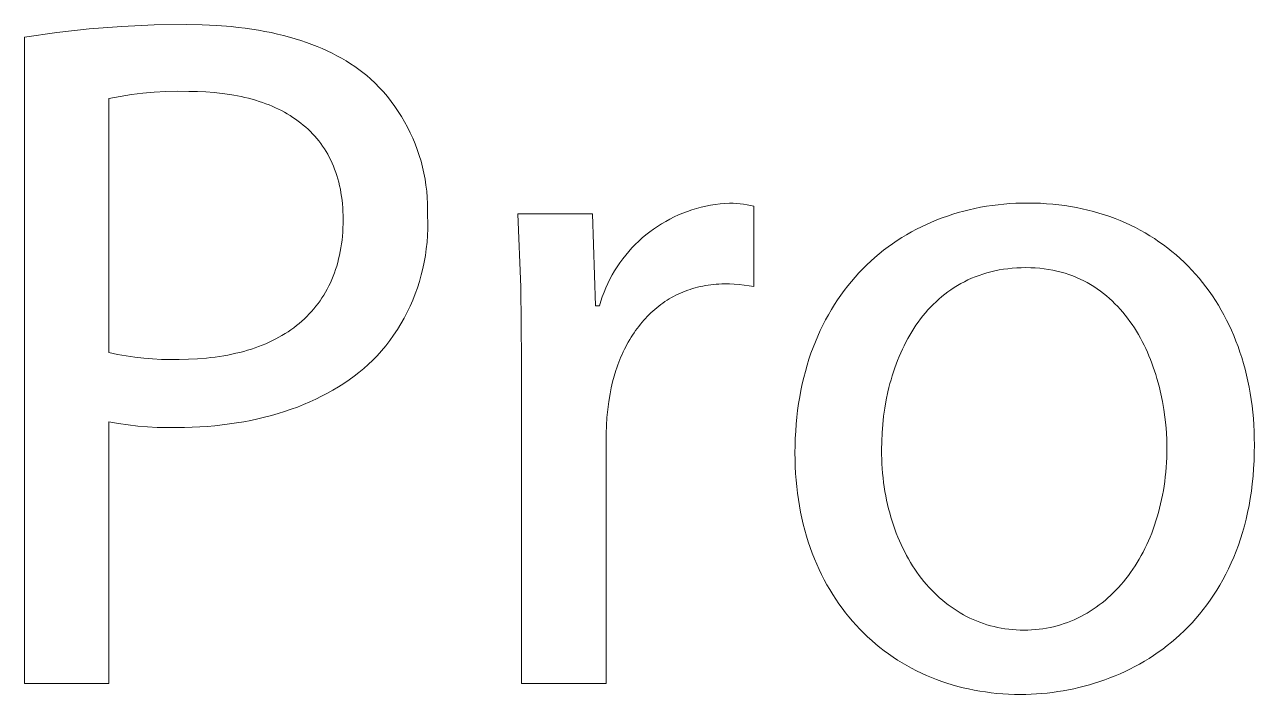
# Model space of a CAD drawing. Header units: millimetres. Extents: x -1421 to 3505, y -683 to 2759.
# Drawn here: x 1937.7 to 2000.1, y -600.8 to -566.8 of the extents above; entities that cross this region are included whole.
import ezdxf

# ---------------------------------------------------------------- set-up
doc = ezdxf.new("R2010")
doc.units = ezdxf.units.MM
doc.header["$MEASUREMENT"] = 0
doc.layers.add('Domyślny', color=7, linetype='Continuous', true_color=0x000000)

msp = doc.modelspace()

# ---------------------------------------------------------------- linework, layer by layer
at = {"layer": 'Domyślny', "color": 18, "lineweight": 15, "true_color": 0x000000}
for p, q in [((1940.983, -566.976), (1942.632, -566.848)), ((1942.632, -566.848), (1944.284, -566.775)), ((1944.284, -566.775), (1945.938, -566.757)), ((1945.938, -566.757), (1946.718, -566.769)), ((1946.718, -566.769), (1947.472, -566.804)), ((1947.472, -566.804), (1948.199, -566.861)), ((1948.199, -566.861), (1948.553, -566.898)), ((1948.553, -566.898), (1948.9, -566.941)), ((1948.9, -566.941), (1949.241, -566.989)), ((1937.703, -567.397), (1939.34, -567.159)), ((1937.703, -600.236), (1937.703, -567.397)), ((1939.34, -567.159), (1940.983, -566.976)), ((1949.241, -566.989), (1949.575, -567.043)), ((1949.575, -567.043), (1949.902, -567.102)), ((1949.902, -567.102), (1950.223, -567.166)), ((1950.223, -567.166), (1950.537, -567.236)), ((1950.537, -567.236), (1950.845, -567.311)), ((1950.845, -567.311), (1951.146, -567.391)), ((1951.146, -567.391), (1951.441, -567.477)), ((1951.441, -567.477), (1951.729, -567.568)), ((1951.729, -567.568), (1952.011, -567.663)), ((1952.011, -567.663), (1952.286, -567.764)), ((1952.286, -567.764), (1952.554, -567.87)), ((1952.554, -567.87), (1952.816, -567.98)), ((1952.816, -567.98), (1953.072, -568.096)), ((1953.072, -568.096), (1953.321, -568.217)), ((1953.321, -568.217), (1953.564, -568.342)), ((1953.564, -568.342), (1953.8, -568.472)), ((1953.8, -568.472), (1954.029, -568.607)), ((1954.029, -568.607), (1954.252, -568.746)), ((1954.252, -568.746), (1954.469, -568.891)), ((1954.469, -568.891), (1954.679, -569.039)), ((1954.679, -569.039), (1954.883, -569.193)), ((1954.883, -569.193), (1955.08, -569.351)), ((1955.08, -569.351), (1955.271, -569.513)), ((1955.271, -569.513), (1955.495, -569.728)), ((1955.495, -569.728), (1955.712, -569.95)), ((1955.712, -569.95), (1955.921, -570.18)), ((1942.557, -570.406), (1941.985, -570.514)), ((1941.985, -570.514), (1941.985, -583.423)), ((1943.132, -570.316), (1942.557, -570.406)), ((1943.71, -570.246), (1943.132, -570.316)), ((1944.29, -570.194), (1943.71, -570.246)), ((1944.872, -570.161), (1944.29, -570.194)), ((1945.454, -570.147), (1944.872, -570.161)), ((1946.036, -570.153), (1945.454, -570.147)), ((1946.474, -570.159), (1946.036, -570.153)), ((1946.903, -570.177), (1946.474, -570.159)), ((1947.321, -570.209), (1946.903, -570.177)), ((1947.729, -570.252), (1947.321, -570.209)), ((1948.127, -570.308), (1947.729, -570.252)), ((1948.322, -570.341), (1948.127, -570.308)), ((1948.514, -570.377), (1948.322, -570.341)), ((1948.703, -570.416), (1948.514, -570.377)), ((1948.89, -570.458), (1948.703, -570.416)), ((1949.073, -570.503), (1948.89, -570.458)), ((1949.254, -570.552), (1949.073, -570.503)), ((1949.432, -570.604), (1949.254, -570.552)), ((1949.607, -570.658), (1949.432, -570.604)), ((1949.779, -570.716), (1949.607, -570.658)), ((1955.921, -570.18), (1956.122, -570.417)), ((1956.122, -570.417), (1956.315, -570.661)), ((1956.315, -570.661), (1956.499, -570.911)), ((1949.948, -570.778), (1949.779, -570.716)), ((1950.114, -570.842), (1949.948, -570.778)), ((1950.277, -570.909), (1950.114, -570.842)), ((1950.436, -570.98), (1950.277, -570.909)), ((1950.593, -571.054), (1950.436, -570.98)), ((1950.746, -571.131), (1950.593, -571.054)), ((1950.896, -571.211), (1950.746, -571.131)), ((1951.043, -571.295), (1950.896, -571.211)), ((1951.187, -571.381), (1951.043, -571.295)), ((1956.499, -570.911), (1956.674, -571.168)), ((1956.674, -571.168), (1956.841, -571.43)), ((1951.327, -571.471), (1951.187, -571.381)), ((1951.464, -571.564), (1951.327, -571.471)), ((1951.598, -571.661), (1951.464, -571.564)), ((1951.728, -571.76), (1951.598, -571.661)), ((1951.855, -571.863), (1951.728, -571.76)), ((1951.978, -571.969), (1951.855, -571.863)), ((1956.841, -571.43), (1956.998, -571.698)), ((1956.998, -571.698), (1957.146, -571.971)), ((1952.097, -572.078), (1951.978, -571.969)), ((1952.213, -572.19), (1952.097, -572.078)), ((1952.326, -572.306), (1952.213, -572.19)), ((1952.435, -572.425), (1952.326, -572.306)), ((1952.54, -572.547), (1952.435, -572.425)), ((1952.641, -572.672), (1952.54, -572.547)), ((1957.146, -571.971), (1957.285, -572.249)), ((1957.285, -572.249), (1957.414, -572.532)), ((1957.414, -572.532), (1957.533, -572.819)), ((1952.739, -572.801), (1952.641, -572.672)), ((1952.833, -572.933), (1952.739, -572.801)), ((1952.923, -573.068), (1952.833, -572.933)), ((1953.01, -573.206), (1952.923, -573.068)), ((1957.533, -572.819), (1957.642, -573.11)), ((1957.642, -573.11), (1957.741, -573.404)), ((1953.092, -573.348), (1953.01, -573.206)), ((1953.171, -573.493), (1953.092, -573.348)), ((1953.245, -573.641), (1953.171, -573.493)), ((1953.316, -573.793), (1953.245, -573.641)), ((1953.383, -573.947), (1953.316, -573.793)), ((1957.741, -573.404), (1957.83, -573.702)), ((1957.83, -573.702), (1957.909, -574.002)), ((1953.445, -574.105), (1953.383, -573.947)), ((1953.504, -574.267), (1953.445, -574.105)), ((1953.558, -574.431), (1953.504, -574.267)), ((1953.608, -574.599), (1953.558, -574.431)), ((1957.909, -574.002), (1957.977, -574.306)), ((1957.977, -574.306), (1958.035, -574.611)), ((1953.654, -574.77), (1953.608, -574.599)), ((1953.696, -574.945), (1953.654, -574.77)), ((1953.734, -575.123), (1953.696, -574.945)), ((1958.035, -574.611), (1958.082, -574.918)), ((1958.082, -574.918), (1958.118, -575.227)), ((1953.767, -575.304), (1953.734, -575.123)), ((1953.796, -575.488), (1953.767, -575.304)), ((1953.82, -575.676), (1953.796, -575.488)), ((1953.841, -575.867), (1953.82, -575.676)), ((1958.118, -575.227), (1958.144, -575.536)), ((1958.144, -575.536), (1958.159, -575.846)), ((1953.856, -576.061), (1953.841, -575.867)), ((1953.868, -576.259), (1953.856, -576.061)), ((1953.874, -576.46), (1953.868, -576.259)), ((1958.164, -576.157), (1958.158, -576.468)), ((1958.159, -575.846), (1958.164, -576.157)), ((1971.13, -576.336), (1971.358, -576.25)), ((1971.358, -576.25), (1971.588, -576.172)), ((1971.588, -576.172), (1971.821, -576.101)), ((1971.821, -576.101), (1972.056, -576.039)), ((1972.056, -576.039), (1972.293, -575.984)), ((1972.293, -575.984), (1972.532, -575.938)), ((1972.532, -575.938), (1972.773, -575.9)), ((1972.773, -575.9), (1973.014, -575.87)), ((1973.014, -575.87), (1973.257, -575.848)), ((1973.257, -575.848), (1973.5, -575.835)), ((1973.5, -575.835), (1973.677, -575.839)), ((1973.677, -575.839), (1973.854, -575.85)), ((1973.854, -575.85), (1974.031, -575.865)), ((1974.031, -575.865), (1974.207, -575.886)), ((1974.207, -575.886), (1974.382, -575.913)), ((1974.382, -575.913), (1974.556, -575.945)), ((1974.556, -575.945), (1974.73, -575.982)), ((1974.73, -575.982), (1974.73, -580.067)), ((1984.827, -576.394), (1985.104, -576.31)), ((1985.104, -576.31), (1985.385, -576.234)), ((1985.385, -576.234), (1985.668, -576.163)), ((1985.668, -576.163), (1985.954, -576.099)), ((1985.954, -576.099), (1986.243, -576.042)), ((1986.243, -576.042), (1986.535, -575.991)), ((1986.535, -575.991), (1986.829, -575.947)), ((1986.829, -575.947), (1987.126, -575.91)), ((1987.126, -575.91), (1987.425, -575.879)), ((1987.425, -575.879), (1987.726, -575.856)), ((1987.726, -575.856), (1988.03, -575.838)), ((1988.03, -575.838), (1988.336, -575.828)), ((1988.336, -575.828), (1988.644, -575.825)), ((1988.644, -575.825), (1988.964, -575.828)), ((1988.964, -575.828), (1989.281, -575.839)), ((1989.281, -575.839), (1989.594, -575.857)), ((1989.594, -575.857), (1989.903, -575.883)), ((1989.903, -575.883), (1990.21, -575.915)), ((1990.21, -575.915), (1990.512, -575.954)), ((1990.512, -575.954), (1990.811, -576)), ((1990.811, -576), (1991.107, -576.053)), ((1991.107, -576.053), (1991.399, -576.113)), ((1991.399, -576.113), (1991.687, -576.18)), ((1991.687, -576.18), (1991.971, -576.253)), ((1991.971, -576.253), (1992.252, -576.333)), ((1953.867, -577.089), (1953.874, -576.878)), ((1953.877, -576.665), (1953.874, -576.46)), ((1953.874, -576.878), (1953.877, -576.665)), ((1958.158, -576.468), (1958.17, -576.805)), ((1958.17, -576.805), (1958.17, -577.143)), ((1962.899, -580.098), (1962.739, -576.376)), ((1962.739, -576.376), (1966.545, -576.376)), ((1966.545, -576.376), (1966.692, -581.051)), ((1969.838, -577.01), (1970.043, -576.88)), ((1970.043, -576.88), (1970.253, -576.756)), ((1970.253, -576.756), (1970.467, -576.64)), ((1970.467, -576.64), (1970.684, -576.531)), ((1970.684, -576.531), (1970.906, -576.43)), ((1970.906, -576.43), (1971.13, -576.336)), ((1983.233, -577.029), (1983.49, -576.907)), ((1983.49, -576.907), (1983.75, -576.792)), ((1983.75, -576.792), (1984.015, -576.683)), ((1984.015, -576.683), (1984.282, -576.58)), ((1984.282, -576.58), (1984.553, -576.484)), ((1984.553, -576.484), (1984.827, -576.394)), ((1992.252, -576.333), (1992.528, -576.42)), ((1992.528, -576.42), (1992.801, -576.513)), ((1992.801, -576.513), (1993.069, -576.612)), ((1993.069, -576.612), (1993.334, -576.718)), ((1993.334, -576.718), (1993.594, -576.83)), ((1993.594, -576.83), (1993.85, -576.949)), ((1953.819, -577.703), (1953.84, -577.501)), ((1953.84, -577.501), (1953.856, -577.297)), ((1953.856, -577.297), (1953.867, -577.089)), ((1958.158, -577.48), (1958.135, -577.817)), ((1958.17, -577.143), (1958.158, -577.48)), ((1969.064, -577.6), (1969.25, -577.442)), ((1969.25, -577.442), (1969.441, -577.292)), ((1969.441, -577.292), (1969.637, -577.148)), ((1969.637, -577.148), (1969.838, -577.01)), ((1982.242, -577.578), (1982.484, -577.432)), ((1982.484, -577.432), (1982.73, -577.291)), ((1982.73, -577.291), (1982.979, -577.157)), ((1982.979, -577.157), (1983.233, -577.029)), ((1993.85, -576.949), (1994.102, -577.073)), ((1994.102, -577.073), (1994.349, -577.204)), ((1994.349, -577.204), (1994.593, -577.341)), ((1994.593, -577.341), (1994.831, -577.484)), ((1994.831, -577.484), (1995.066, -577.633)), ((1953.731, -578.288), (1953.765, -578.096)), ((1953.765, -578.096), (1953.794, -577.901)), ((1953.794, -577.901), (1953.819, -577.703)), ((1958.1, -578.153), (1958.054, -578.488)), ((1958.135, -577.817), (1958.1, -578.153)), ((1968.378, -578.289), (1968.54, -578.108)), ((1968.54, -578.108), (1968.709, -577.932)), ((1968.709, -577.932), (1968.884, -577.763)), ((1968.884, -577.763), (1969.064, -577.6)), ((1981.316, -578.226), (1981.542, -578.055)), ((1981.542, -578.055), (1981.771, -577.89)), ((1981.771, -577.89), (1982.005, -577.731)), ((1982.005, -577.731), (1982.242, -577.578)), ((1995.066, -577.633), (1995.296, -577.787)), ((1995.296, -577.787), (1995.521, -577.948)), ((1995.521, -577.948), (1995.741, -578.114)), ((1995.741, -578.114), (1995.957, -578.286)), ((1953.602, -578.846), (1953.649, -578.663)), ((1953.649, -578.663), (1953.692, -578.477)), ((1953.692, -578.477), (1953.731, -578.288)), ((1958.054, -578.488), (1957.996, -578.82)), ((1967.928, -578.863), (1968.071, -578.666)), ((1968.071, -578.666), (1968.221, -578.475)), ((1968.221, -578.475), (1968.378, -578.289)), ((1980.461, -578.97), (1980.668, -578.775)), ((1980.668, -578.775), (1980.879, -578.586)), ((1980.879, -578.586), (1981.096, -578.403)), ((1981.096, -578.403), (1981.316, -578.226)), ((1995.957, -578.286), (1996.169, -578.464)), ((1996.169, -578.464), (1996.375, -578.648)), ((1996.375, -578.648), (1996.576, -578.836)), ((1953.37, -579.545), (1953.434, -579.375)), ((1953.434, -579.375), (1953.495, -579.202)), ((1953.495, -579.202), (1953.55, -579.026)), ((1953.55, -579.026), (1953.602, -578.846)), ((1957.927, -579.151), (1957.846, -579.479)), ((1957.996, -578.82), (1957.927, -579.151)), ((1967.539, -579.48), (1967.661, -579.27)), ((1967.661, -579.27), (1967.791, -579.064)), ((1967.791, -579.064), (1967.928, -578.863)), ((1979.868, -579.59), (1980.061, -579.378)), ((1980.061, -579.378), (1980.258, -579.171)), ((1980.258, -579.171), (1980.461, -578.97)), ((1986.357, -579.433), (1986.161, -579.499)), ((1986.557, -579.372), (1986.357, -579.433)), ((1986.762, -579.317), (1986.557, -579.372)), ((1986.97, -579.268), (1986.762, -579.317)), ((1987.183, -579.226), (1986.97, -579.268)), ((1987.399, -579.19), (1987.183, -579.226)), ((1987.62, -579.16), (1987.399, -579.19)), ((1987.845, -579.136), (1987.62, -579.16)), ((1988.075, -579.119), (1987.845, -579.136)), ((1988.308, -579.109), (1988.075, -579.119)), ((1988.546, -579.105), (1988.308, -579.109)), ((1988.784, -579.109), (1988.546, -579.105)), ((1989.018, -579.12), (1988.784, -579.109)), ((1989.247, -579.138), (1989.018, -579.12)), ((1989.472, -579.164), (1989.247, -579.138)), ((1989.693, -579.196), (1989.472, -579.164)), ((1989.909, -579.235), (1989.693, -579.196)), ((1990.12, -579.281), (1989.909, -579.235)), ((1990.327, -579.333), (1990.12, -579.281)), ((1990.53, -579.392), (1990.327, -579.333)), ((1990.728, -579.457), (1990.53, -579.392)), ((1996.576, -578.836), (1996.773, -579.031)), ((1996.773, -579.031), (1996.965, -579.23)), ((1996.965, -579.23), (1997.151, -579.436)), ((1997.151, -579.436), (1997.333, -579.646)), ((1953.07, -580.193), (1953.151, -580.036)), ((1953.151, -580.036), (1953.228, -579.876)), ((1953.228, -579.876), (1953.301, -579.712)), ((1953.301, -579.712), (1953.37, -579.545)), ((1957.754, -579.804), (1957.651, -580.125)), ((1957.846, -579.479), (1957.754, -579.804)), ((1967.215, -580.134), (1967.315, -579.913)), ((1967.315, -579.913), (1967.423, -579.695)), ((1967.423, -579.695), (1967.539, -579.48)), ((1972.136, -580.04), (1972.004, -580.068)), ((1972.269, -580.016), (1972.136, -580.04)), ((1972.403, -579.995), (1972.269, -580.016)), ((1972.539, -579.977), (1972.403, -579.995)), ((1972.676, -579.962), (1972.539, -579.977)), ((1972.814, -579.95), (1972.676, -579.962)), ((1972.954, -579.942), (1972.814, -579.95)), ((1973.095, -579.937), (1972.954, -579.942)), ((1973.237, -579.935), (1973.095, -579.937)), ((1973.487, -579.937), (1973.237, -579.935)), ((1973.737, -579.947), (1973.487, -579.937)), ((1973.987, -579.965), (1973.737, -579.947)), ((1974.235, -579.991), (1973.987, -579.965)), ((1974.483, -580.025), (1974.235, -579.991)), ((1974.73, -580.067), (1974.483, -580.025)), ((1979.321, -580.262), (1979.498, -580.033)), ((1979.498, -580.033), (1979.681, -579.808)), ((1979.681, -579.808), (1979.868, -579.59)), ((1985.069, -580.013), (1984.901, -580.117)), ((1985.241, -579.914), (1985.069, -580.013)), ((1985.417, -579.821), (1985.241, -579.914)), ((1985.597, -579.732), (1985.417, -579.821)), ((1985.781, -579.649), (1985.597, -579.732)), ((1985.969, -579.571), (1985.781, -579.649)), ((1986.161, -579.499), (1985.969, -579.571)), ((1990.923, -579.527), (1990.728, -579.457)), ((1991.112, -579.604), (1990.923, -579.527)), ((1991.298, -579.687), (1991.112, -579.604)), ((1991.479, -579.775), (1991.298, -579.687)), ((1991.656, -579.869), (1991.479, -579.775)), ((1991.829, -579.968), (1991.656, -579.869)), ((1991.998, -580.072), (1991.829, -579.968)), ((1997.333, -579.646), (1997.509, -579.861)), ((1997.509, -579.861), (1997.681, -580.082)), ((1952.704, -580.789), (1952.802, -580.645)), ((1952.802, -580.645), (1952.895, -580.498)), ((1952.895, -580.498), (1952.985, -580.347)), ((1952.985, -580.347), (1953.07, -580.193)), ((1957.536, -580.443), (1957.411, -580.757)), ((1957.651, -580.125), (1957.536, -580.443)), ((1962.936, -583.823), (1962.899, -580.098)), ((1966.959, -580.818), (1967.036, -580.587)), ((1967.036, -580.587), (1967.122, -580.359)), ((1967.122, -580.359), (1967.215, -580.134)), ((1970.544, -580.631), (1970.433, -580.696)), ((1970.657, -580.568), (1970.544, -580.631)), ((1970.772, -580.508), (1970.657, -580.568)), ((1970.888, -580.451), (1970.772, -580.508)), ((1971.006, -580.397), (1970.888, -580.451)), ((1971.126, -580.345), (1971.006, -580.397)), ((1971.247, -580.297), (1971.126, -580.345)), ((1971.369, -580.251), (1971.247, -580.297)), ((1971.493, -580.209), (1971.369, -580.251)), ((1971.619, -580.169), (1971.493, -580.209)), ((1971.746, -580.132), (1971.619, -580.169)), ((1971.874, -580.099), (1971.746, -580.132)), ((1972.004, -580.068), (1971.874, -580.099)), ((1978.982, -580.739), (1979.149, -580.498)), ((1979.149, -580.498), (1979.321, -580.262)), ((1984.27, -580.58), (1984.121, -580.707)), ((1984.422, -580.457), (1984.27, -580.58)), ((1984.578, -580.339), (1984.422, -580.457)), ((1984.738, -580.226), (1984.578, -580.339)), ((1984.901, -580.117), (1984.738, -580.226)), ((1992.163, -580.182), (1991.998, -580.072)), ((1992.323, -580.296), (1992.163, -580.182)), ((1992.48, -580.415), (1992.323, -580.296)), ((1992.632, -580.539), (1992.48, -580.415)), ((1992.78, -580.668), (1992.632, -580.539)), ((1992.925, -580.8), (1992.78, -580.668)), ((1997.681, -580.082), (1997.847, -580.308)), ((1997.847, -580.308), (1998.007, -580.539)), ((1998.007, -580.539), (1998.163, -580.775)), ((1952.274, -581.333), (1952.387, -581.202)), ((1952.387, -581.202), (1952.497, -581.068)), ((1952.497, -581.068), (1952.603, -580.93)), ((1952.603, -580.93), (1952.704, -580.789)), ((1957.275, -581.066), (1957.129, -581.37)), ((1957.411, -580.757), (1957.275, -581.066)), ((1966.692, -581.051), (1966.889, -581.051)), ((1966.889, -581.051), (1966.959, -580.818)), ((1969.699, -581.228), (1969.602, -581.314)), ((1969.799, -581.144), (1969.699, -581.228)), ((1969.9, -581.063), (1969.799, -581.144)), ((1970.003, -580.984), (1969.9, -581.063)), ((1970.108, -580.908), (1970.003, -580.984)), ((1970.215, -580.835), (1970.108, -580.908)), ((1970.323, -580.764), (1970.215, -580.835)), ((1970.433, -580.696), (1970.323, -580.764)), ((1978.515, -581.496), (1978.666, -581.238)), ((1978.666, -581.238), (1978.821, -580.986)), ((1978.821, -580.986), (1978.982, -580.739)), ((1983.567, -581.258), (1983.438, -581.406)), ((1983.7, -581.114), (1983.567, -581.258)), ((1983.837, -580.975), (1983.7, -581.114)), ((1983.977, -580.839), (1983.837, -580.975)), ((1984.121, -580.707), (1983.977, -580.839)), ((1993.065, -580.937), (1992.925, -580.8)), ((1993.201, -581.079), (1993.065, -580.937)), ((1993.334, -581.224), (1993.201, -581.079)), ((1993.462, -581.372), (1993.334, -581.224)), ((1998.163, -580.775), (1998.312, -581.016)), ((1998.312, -581.016), (1998.457, -581.261)), ((1998.457, -581.261), (1998.596, -581.512)), ((1951.648, -581.938), (1951.781, -581.824)), ((1951.781, -581.824), (1951.91, -581.706)), ((1951.91, -581.706), (1952.035, -581.585)), ((1952.035, -581.585), (1952.156, -581.461)), ((1952.156, -581.461), (1952.274, -581.333)), ((1956.972, -581.669), (1956.805, -581.963)), ((1957.129, -581.37), (1956.972, -581.669)), ((1969.052, -581.882), (1968.967, -581.984)), ((1969.139, -581.781), (1969.052, -581.882)), ((1969.228, -581.683), (1969.139, -581.781)), ((1969.319, -581.587), (1969.228, -581.683)), ((1969.411, -581.494), (1969.319, -581.587)), ((1969.505, -581.403), (1969.411, -581.494)), ((1969.602, -581.314), (1969.505, -581.403)), ((1978.233, -582.029), (1978.371, -581.76)), ((1978.371, -581.76), (1978.515, -581.496)), ((1983.074, -581.871), (1982.961, -582.033)), ((1983.192, -581.713), (1983.074, -581.871)), ((1983.313, -581.557), (1983.192, -581.713)), ((1983.438, -581.406), (1983.313, -581.557)), ((1993.587, -581.525), (1993.462, -581.372)), ((1993.708, -581.681), (1993.587, -581.525)), ((1993.825, -581.84), (1993.708, -581.681)), ((1993.938, -582.003), (1993.825, -581.84)), ((1998.596, -581.512), (1998.729, -581.767)), ((1998.729, -581.767), (1998.857, -582.027)), ((1950.614, -582.644), (1950.772, -582.553)), ((1950.772, -582.553), (1950.927, -582.459)), ((1950.927, -582.459), (1951.079, -582.362)), ((1951.079, -582.362), (1951.227, -582.261)), ((1951.227, -582.261), (1951.371, -582.157)), ((1951.371, -582.157), (1951.511, -582.049)), ((1951.511, -582.049), (1951.648, -581.938)), ((1956.441, -582.531), (1956.244, -582.806)), ((1956.628, -582.25), (1956.441, -582.531)), ((1956.805, -581.963), (1956.628, -582.25)), ((1968.57, -582.531), (1968.496, -582.647)), ((1968.645, -582.418), (1968.57, -582.531)), ((1968.723, -582.306), (1968.645, -582.418)), ((1968.802, -582.197), (1968.723, -582.306)), ((1968.884, -582.089), (1968.802, -582.197)), ((1968.967, -581.984), (1968.884, -582.089)), ((1977.973, -582.584), (1978.1, -582.304)), ((1978.1, -582.304), (1978.233, -582.029)), ((1982.642, -582.539), (1982.543, -582.714)), ((1982.744, -582.367), (1982.642, -582.539)), ((1982.851, -582.199), (1982.744, -582.367)), ((1982.961, -582.033), (1982.851, -582.199)), ((1994.047, -582.169), (1993.938, -582.003)), ((1994.153, -582.337), (1994.047, -582.169)), ((1994.254, -582.509), (1994.153, -582.337)), ((1994.353, -582.683), (1994.254, -582.509)), ((1998.857, -582.027), (1998.979, -582.291)), ((1998.979, -582.291), (1999.095, -582.56)), ((1949.216, -583.244), (1949.403, -583.181)), ((1949.403, -583.181), (1949.586, -583.115)), ((1949.586, -583.115), (1949.766, -583.045)), ((1949.766, -583.045), (1949.943, -582.972)), ((1949.943, -582.972), (1950.116, -582.895)), ((1950.116, -582.895), (1950.285, -582.815)), ((1950.285, -582.815), (1950.451, -582.731)), ((1950.451, -582.731), (1950.614, -582.644)), ((1956.038, -583.074), (1955.823, -583.334)), ((1956.244, -582.806), (1956.038, -583.074)), ((1968.221, -583.131), (1968.158, -583.257)), ((1968.287, -583.007), (1968.221, -583.131)), ((1968.355, -582.885), (1968.287, -583.007)), ((1968.424, -582.765), (1968.355, -582.885)), ((1968.496, -582.647), (1968.424, -582.765)), ((1977.63, -583.456), (1977.738, -583.16)), ((1977.738, -583.16), (1977.853, -582.869)), ((1977.853, -582.869), (1977.973, -582.584)), ((1982.356, -583.072), (1982.269, -583.254)), ((1982.448, -582.891), (1982.356, -583.072)), ((1982.543, -582.714), (1982.448, -582.891)), ((1994.447, -582.86), (1994.353, -582.683)), ((1994.538, -583.039), (1994.447, -582.86)), ((1994.625, -583.22), (1994.538, -583.039)), ((1999.095, -582.56), (1999.206, -582.834)), ((1999.206, -582.834), (1999.31, -583.112)), ((1999.31, -583.112), (1999.409, -583.394)), ((1941.985, -583.423), (1942.423, -583.516)), ((1942.423, -583.516), (1942.864, -583.595)), ((1942.864, -583.595), (1943.308, -583.66)), ((1943.308, -583.66), (1943.753, -583.71)), ((1943.753, -583.71), (1944.2, -583.746)), ((1944.2, -583.746), (1944.648, -583.768)), ((1944.648, -583.768), (1945.096, -583.775)), ((1945.096, -583.775), (1945.544, -583.767)), ((1945.544, -583.767), (1946.023, -583.76)), ((1946.023, -583.76), (1946.489, -583.738)), ((1946.489, -583.738), (1946.943, -583.701)), ((1946.943, -583.701), (1947.166, -583.678)), ((1947.166, -583.678), (1947.386, -583.65)), ((1947.386, -583.65), (1947.602, -583.619)), ((1947.602, -583.619), (1947.815, -583.585)), ((1947.815, -583.585), (1948.025, -583.547)), ((1948.025, -583.547), (1948.232, -583.505)), ((1948.232, -583.505), (1948.435, -583.46)), ((1948.435, -583.46), (1948.635, -583.411)), ((1948.635, -583.411), (1948.832, -583.359)), ((1948.832, -583.359), (1949.026, -583.303)), ((1949.026, -583.303), (1949.216, -583.244)), ((1955.381, -583.808), (1955.155, -584.022)), ((1955.599, -583.587), (1955.381, -583.808)), ((1955.823, -583.334), (1955.599, -583.587)), ((1967.924, -583.779), (1967.871, -583.915)), ((1967.979, -583.646), (1967.924, -583.779)), ((1968.037, -583.514), (1967.979, -583.646)), ((1968.096, -583.385), (1968.037, -583.514)), ((1968.158, -583.257), (1968.096, -583.385)), ((1977.433, -584.065), (1977.528, -583.758)), ((1977.528, -583.758), (1977.63, -583.456)), ((1982.104, -583.628), (1982.027, -583.818)), ((1982.184, -583.44), (1982.104, -583.628)), ((1982.269, -583.254), (1982.184, -583.44)), ((1994.709, -583.404), (1994.625, -583.22)), ((1994.788, -583.589), (1994.709, -583.404)), ((1994.865, -583.776), (1994.788, -583.589)), ((1994.938, -583.965), (1994.865, -583.776)), ((1999.409, -583.394), (1999.502, -583.68)), ((1999.502, -583.68), (1999.589, -583.971)), ((1954.68, -584.431), (1954.43, -584.625)), ((1954.921, -584.23), (1954.68, -584.431)), ((1955.155, -584.022), (1954.921, -584.23)), ((1962.936, -600.242), (1962.936, -583.823)), ((1967.724, -584.331), (1967.637, -584.617)), ((1967.771, -584.19), (1967.724, -584.331)), ((1967.82, -584.052), (1967.771, -584.19)), ((1967.871, -583.915), (1967.82, -584.052)), ((1977.262, -584.694), (1977.344, -584.377)), ((1977.344, -584.377), (1977.433, -584.065)), ((1981.817, -584.401), (1981.755, -584.6)), ((1981.884, -584.205), (1981.817, -584.401)), ((1981.953, -584.01), (1981.884, -584.205)), ((1982.027, -583.818), (1981.953, -584.01)), ((1995.007, -584.155), (1994.938, -583.965)), ((1995.073, -584.347), (1995.007, -584.155)), ((1995.135, -584.54), (1995.073, -584.347)), ((1999.589, -583.971), (1999.669, -584.266)), ((1999.669, -584.266), (1999.744, -584.565)), ((1953.91, -584.992), (1953.639, -585.166)), ((1954.174, -584.812), (1953.91, -584.992)), ((1954.43, -584.625), (1954.174, -584.812)), ((1967.559, -584.909), (1967.49, -585.208)), ((1967.637, -584.617), (1967.559, -584.909)), ((1977.117, -585.344), (1977.186, -585.016)), ((1977.186, -585.016), (1977.262, -584.694)), ((1981.64, -585.001), (1981.588, -585.204)), ((1981.695, -584.8), (1981.64, -585.001)), ((1981.755, -584.6), (1981.695, -584.8)), ((1995.194, -584.735), (1995.135, -584.54)), ((1995.302, -585.126), (1995.194, -584.735)), ((1999.744, -584.565), (1999.812, -584.869)), ((1999.812, -584.869), (1999.874, -585.176)), ((1952.784, -585.645), (1952.486, -585.791)), ((1953.076, -585.492), (1952.784, -585.645)), ((1953.361, -585.333), (1953.076, -585.492)), ((1953.639, -585.166), (1953.361, -585.333)), ((1967.43, -585.512), (1967.364, -585.913)), ((1967.49, -585.208), (1967.43, -585.512)), ((1977.001, -586.015), (1977.056, -585.677)), ((1977.056, -585.677), (1977.117, -585.344)), ((1981.539, -585.409), (1981.452, -585.822)), ((1981.588, -585.204), (1981.539, -585.409)), ((1995.396, -585.52), (1995.302, -585.126)), ((1995.478, -585.915), (1995.396, -585.52)), ((1999.874, -585.176), (1999.93, -585.487)), ((1999.93, -585.487), (1999.979, -585.802)), ((1951.234, -586.305), (1950.906, -586.416)), ((1951.556, -586.187), (1951.234, -586.305)), ((1951.872, -586.062), (1951.556, -586.187)), ((1952.182, -585.93), (1951.872, -586.062)), ((1952.486, -585.791), (1952.182, -585.93)), ((1967.364, -585.913), (1967.311, -586.315)), ((1976.953, -586.358), (1977.001, -586.015)), ((1981.379, -586.239), (1981.319, -586.659)), ((1981.452, -585.822), (1981.379, -586.239)), ((1995.546, -586.311), (1995.478, -585.915)), ((1999.979, -585.802), (2000.022, -586.121)), ((2000.022, -586.121), (2000.059, -586.443)), ((1949.189, -586.866), (1948.831, -586.934)), ((1949.543, -586.79), (1949.189, -586.866)), ((1949.891, -586.707), (1949.543, -586.79)), ((1950.235, -586.617), (1949.891, -586.707)), ((1950.573, -586.521), (1950.235, -586.617)), ((1950.906, -586.416), (1950.573, -586.521)), ((1967.271, -586.719), (1967.246, -587.124)), ((1967.311, -586.315), (1967.271, -586.719)), ((1976.878, -587.059), (1976.912, -586.706)), ((1976.912, -586.706), (1976.953, -586.358)), ((1981.319, -586.659), (1981.273, -587.082)), ((1995.601, -586.706), (1995.546, -586.311)), ((1995.643, -587.1), (1995.601, -586.706)), ((2000.059, -586.443), (2000.089, -586.77)), ((2000.089, -586.77), (2000.112, -587.1)), ((1942.471, -587.024), (1941.985, -586.933)), ((1941.985, -586.933), (1941.985, -600.236)), ((1942.96, -587.099), (1942.471, -587.024)), ((1943.452, -587.158), (1942.96, -587.099)), ((1943.945, -587.2), (1943.452, -587.158)), ((1944.439, -587.226), (1943.945, -587.2)), ((1944.934, -587.235), (1944.439, -587.226)), ((1945.429, -587.228), (1944.934, -587.235)), ((1945.821, -587.224), (1945.429, -587.228)), ((1946.21, -587.214), (1945.821, -587.224)), ((1946.596, -587.195), (1946.21, -587.214)), ((1946.978, -587.17), (1946.596, -587.195)), ((1947.357, -587.137), (1946.978, -587.17)), ((1947.732, -587.097), (1947.357, -587.137)), ((1948.102, -587.05), (1947.732, -587.097)), ((1948.469, -586.996), (1948.102, -587.05)), ((1948.831, -586.934), (1948.469, -586.996)), ((1967.246, -587.124), (1967.234, -587.53)), ((1967.234, -587.53), (1967.234, -600.242)), ((1976.833, -587.78), (1976.852, -587.417)), ((1976.852, -587.417), (1976.878, -587.059)), ((1981.24, -587.507), (1981.22, -587.932)), ((1981.273, -587.082), (1981.24, -587.507)), ((1995.674, -587.49), (1995.643, -587.1)), ((1995.692, -587.877), (1995.674, -587.49)), ((2000.112, -587.1), (2000.129, -587.433)), ((2000.129, -587.433), (2000.139, -587.77)), ((1976.818, -588.521), (1976.822, -588.148)), ((1976.822, -588.148), (1976.833, -587.78)), ((1981.22, -587.932), (1981.214, -588.357)), ((1995.698, -588.258), (1995.692, -587.877)), ((2000.143, -588.111), (2000.138, -588.521)), ((2000.139, -587.77), (2000.143, -588.111)), ((1976.821, -588.872), (1976.818, -588.521)), ((1981.214, -588.357), (1981.216, -588.6)), ((1981.216, -588.6), (1981.223, -588.842)), ((1995.677, -589.005), (1995.689, -588.758)), ((1995.689, -588.758), (1995.695, -588.509)), ((1995.695, -588.509), (1995.698, -588.258)), ((2000.138, -588.521), (2000.125, -588.923)), ((1976.832, -589.218), (1976.821, -588.872)), ((1976.85, -589.561), (1976.832, -589.218)), ((1981.223, -588.842), (1981.233, -589.082)), ((1981.233, -589.082), (1981.249, -589.319)), ((1981.249, -589.319), (1981.268, -589.555)), ((1995.642, -589.491), (1995.662, -589.249)), ((1995.662, -589.249), (1995.677, -589.005)), ((2000.103, -589.319), (2000.073, -589.707)), ((2000.125, -588.923), (2000.103, -589.319)), ((1976.875, -589.899), (1976.85, -589.561)), ((1976.907, -590.233), (1976.875, -589.899)), ((1981.268, -589.555), (1981.292, -589.788)), ((1981.292, -589.788), (1981.319, -590.019)), ((1981.319, -590.019), (1981.351, -590.248)), ((1995.556, -590.201), (1995.588, -589.967)), ((1995.588, -589.967), (1995.617, -589.73)), ((1995.617, -589.73), (1995.642, -589.491)), ((2000.073, -589.707), (2000.034, -590.088)), ((1976.946, -590.563), (1976.907, -590.233)), ((1976.992, -590.888), (1976.946, -590.563)), ((1981.351, -590.248), (1981.387, -590.475)), ((1981.387, -590.475), (1981.427, -590.699)), ((1995.432, -590.888), (1995.477, -590.662)), ((1995.477, -590.662), (1995.519, -590.433)), ((1995.519, -590.433), (1995.556, -590.201)), ((1999.987, -590.462), (1999.932, -590.829)), ((2000.034, -590.088), (1999.987, -590.462)), ((1977.044, -591.209), (1976.992, -590.888)), ((1977.103, -591.526), (1977.044, -591.209)), ((1981.427, -590.699), (1981.471, -590.921)), ((1981.471, -590.921), (1981.519, -591.14)), ((1981.519, -591.14), (1981.571, -591.356)), ((1995.329, -591.332), (1995.383, -591.111)), ((1995.383, -591.111), (1995.432, -590.888)), ((1999.869, -591.189), (1999.798, -591.542)), ((1999.932, -590.829), (1999.869, -591.189)), ((1977.169, -591.838), (1977.103, -591.526)), ((1977.241, -592.146), (1977.169, -591.838)), ((1981.571, -591.356), (1981.626, -591.57)), ((1981.626, -591.57), (1981.686, -591.781)), ((1981.686, -591.781), (1981.749, -591.99)), ((1995.146, -591.976), (1995.211, -591.764)), ((1995.211, -591.764), (1995.272, -591.55)), ((1995.272, -591.55), (1995.329, -591.332)), ((1999.719, -591.887), (1999.633, -592.226)), ((1999.798, -591.542), (1999.719, -591.887)), ((1977.319, -592.449), (1977.241, -592.146)), ((1977.404, -592.747), (1977.319, -592.449)), ((1981.749, -591.99), (1981.816, -592.195)), ((1981.816, -592.195), (1981.887, -592.398)), ((1981.887, -592.398), (1981.961, -592.598)), ((1994.929, -592.593), (1995.005, -592.39)), ((1995.005, -592.39), (1995.077, -592.185)), ((1995.077, -592.185), (1995.146, -591.976)), ((1999.633, -592.226), (1999.54, -592.558)), ((1977.495, -593.041), (1977.404, -592.747)), ((1977.592, -593.33), (1977.495, -593.041)), ((1981.961, -592.598), (1982.039, -592.795)), ((1982.039, -592.795), (1982.121, -592.988)), ((1982.121, -592.988), (1982.206, -593.179)), ((1994.678, -593.18), (1994.765, -592.988)), ((1994.765, -592.988), (1994.849, -592.792)), ((1994.849, -592.792), (1994.929, -592.593)), ((1999.44, -592.882), (1999.332, -593.2)), ((1999.54, -592.558), (1999.44, -592.882)), ((1977.696, -593.614), (1977.592, -593.33)), ((1977.805, -593.893), (1977.696, -593.614)), ((1982.206, -593.179), (1982.295, -593.366)), ((1982.295, -593.366), (1982.387, -593.55)), ((1982.387, -593.55), (1982.482, -593.731)), ((1982.482, -593.731), (1982.581, -593.908)), ((1994.295, -593.916), (1994.396, -593.737)), ((1994.396, -593.737), (1994.494, -593.555)), ((1994.494, -593.555), (1994.588, -593.369)), ((1994.588, -593.369), (1994.678, -593.18)), ((1999.218, -593.511), (1999.097, -593.815)), ((1999.332, -593.2), (1999.218, -593.511)), ((1977.92, -594.168), (1977.805, -593.893)), ((1978.041, -594.438), (1977.92, -594.168)), ((1982.581, -593.908), (1982.684, -594.082)), ((1982.684, -594.082), (1982.789, -594.252)), ((1982.789, -594.252), (1982.898, -594.419)), ((1982.898, -594.419), (1983.01, -594.582)), ((1993.973, -594.43), (1994.084, -594.262)), ((1994.084, -594.262), (1994.191, -594.091)), ((1994.191, -594.091), (1994.295, -593.916)), ((1998.835, -594.402), (1998.695, -594.685)), ((1998.969, -594.112), (1998.835, -594.402)), ((1999.097, -593.815), (1998.969, -594.112)), ((1978.168, -594.703), (1978.041, -594.438)), ((1978.301, -594.962), (1978.168, -594.703)), ((1978.439, -595.217), (1978.301, -594.962)), ((1983.01, -594.582), (1983.125, -594.742)), ((1983.125, -594.742), (1983.244, -594.897)), ((1983.244, -594.897), (1983.365, -595.049)), ((1993.5, -595.062), (1993.623, -594.91)), ((1993.623, -594.91), (1993.743, -594.753)), ((1993.743, -594.753), (1993.859, -594.593)), ((1993.859, -594.593), (1993.973, -594.43)), ((1998.548, -594.962), (1998.395, -595.232)), ((1998.695, -594.685), (1998.548, -594.962)), ((1978.583, -595.467), (1978.439, -595.217)), ((1978.732, -595.711), (1978.583, -595.467)), ((1983.365, -595.049), (1983.49, -595.197)), ((1983.49, -595.197), (1983.617, -595.341)), ((1983.617, -595.341), (1983.748, -595.481)), ((1983.748, -595.481), (1983.881, -595.617)), ((1983.881, -595.617), (1984.018, -595.749)), ((1992.841, -595.762), (1992.978, -595.63)), ((1992.978, -595.63), (1993.113, -595.494)), ((1993.113, -595.494), (1993.245, -595.354)), ((1993.245, -595.354), (1993.374, -595.21)), ((1993.374, -595.21), (1993.5, -595.062)), ((1998.237, -595.495), (1998.073, -595.751)), ((1998.395, -595.232), (1998.237, -595.495)), ((1978.887, -595.951), (1978.732, -595.711)), ((1979.047, -596.185), (1978.887, -595.951)), ((1979.212, -596.414), (1979.047, -596.185)), ((1984.018, -595.749), (1984.157, -595.877)), ((1984.157, -595.877), (1984.299, -596)), ((1984.299, -596), (1984.444, -596.119)), ((1984.444, -596.119), (1984.591, -596.234)), ((1984.591, -596.234), (1984.742, -596.344)), ((1992.114, -596.355), (1992.264, -596.245)), ((1992.264, -596.245), (1992.412, -596.131)), ((1992.412, -596.131), (1992.558, -596.012)), ((1992.558, -596.012), (1992.701, -595.889)), ((1992.701, -595.889), (1992.841, -595.762)), ((1997.728, -596.243), (1997.548, -596.48)), ((1997.903, -596.001), (1997.728, -596.243)), ((1998.073, -595.751), (1997.903, -596.001)), ((1979.382, -596.638), (1979.212, -596.414)), ((1979.557, -596.856), (1979.382, -596.638)), ((1979.738, -597.069), (1979.557, -596.856)), ((1984.742, -596.344), (1984.895, -596.45)), ((1984.895, -596.45), (1985.05, -596.551)), ((1985.05, -596.551), (1985.208, -596.648)), ((1985.208, -596.648), (1985.369, -596.74)), ((1985.369, -596.74), (1985.532, -596.827)), ((1985.532, -596.827), (1985.697, -596.909)), ((1985.697, -596.909), (1985.865, -596.987)), ((1990.992, -596.993), (1991.159, -596.916)), ((1991.159, -596.916), (1991.324, -596.834)), ((1991.324, -596.834), (1991.487, -596.748)), ((1991.487, -596.748), (1991.647, -596.657)), ((1991.647, -596.657), (1991.805, -596.561)), ((1991.805, -596.561), (1991.961, -596.46)), ((1991.961, -596.46), (1992.114, -596.355)), ((1997.363, -596.709), (1997.172, -596.933)), ((1997.548, -596.48), (1997.363, -596.709)), ((1979.923, -597.277), (1979.738, -597.069)), ((1980.113, -597.479), (1979.923, -597.277)), ((1980.308, -597.675), (1980.113, -597.479)), ((1985.865, -596.987), (1986.036, -597.059)), ((1986.036, -597.059), (1986.208, -597.127)), ((1986.208, -597.127), (1986.383, -597.189)), ((1986.383, -597.189), (1986.561, -597.247)), ((1986.561, -597.247), (1986.74, -597.299)), ((1986.74, -597.299), (1986.922, -597.346)), ((1986.922, -597.346), (1987.105, -597.388)), ((1987.105, -597.388), (1987.291, -597.424)), ((1987.291, -597.424), (1987.479, -597.455)), ((1987.479, -597.455), (1987.669, -597.48)), ((1987.669, -597.48), (1987.861, -597.5)), ((1987.861, -597.5), (1988.054, -597.514)), ((1988.054, -597.514), (1988.25, -597.523)), ((1988.25, -597.523), (1988.448, -597.526)), ((1988.448, -597.526), (1988.641, -597.523)), ((1988.641, -597.523), (1988.832, -597.515)), ((1988.832, -597.515), (1989.022, -597.5)), ((1989.022, -597.5), (1989.21, -597.481)), ((1989.21, -597.481), (1989.397, -597.456)), ((1989.397, -597.456), (1989.582, -597.425)), ((1989.582, -597.425), (1989.765, -597.389)), ((1989.765, -597.389), (1989.946, -597.348)), ((1989.946, -597.348), (1990.125, -597.302)), ((1990.125, -597.302), (1990.303, -597.25)), ((1990.303, -597.25), (1990.478, -597.193)), ((1990.478, -597.193), (1990.652, -597.132)), ((1990.652, -597.132), (1990.823, -597.065)), ((1990.823, -597.065), (1990.992, -596.993)), ((1996.777, -597.359), (1996.573, -597.563)), ((1996.977, -597.149), (1996.777, -597.359)), ((1997.172, -596.933), (1996.977, -597.149)), ((1980.507, -597.866), (1980.308, -597.675)), ((1980.711, -598.052), (1980.507, -597.866)), ((1980.92, -598.231), (1980.711, -598.052)), ((1995.934, -598.134), (1995.713, -598.312)), ((1996.151, -597.95), (1995.934, -598.134)), ((1996.364, -597.76), (1996.151, -597.95)), ((1996.573, -597.563), (1996.364, -597.76)), ((1981.133, -598.406), (1980.92, -598.231)), ((1981.35, -598.574), (1981.133, -598.406)), ((1981.571, -598.736), (1981.35, -598.574)), ((1981.797, -598.893), (1981.571, -598.736)), ((1995.26, -598.648), (1995.028, -598.807)), ((1995.488, -598.483), (1995.26, -598.648)), ((1995.713, -598.312), (1995.488, -598.483)), ((1982.027, -599.044), (1981.797, -598.893)), ((1982.261, -599.189), (1982.027, -599.044)), ((1982.499, -599.328), (1982.261, -599.189)), ((1982.741, -599.461), (1982.499, -599.328)), ((1994.069, -599.378), (1993.822, -599.506)), ((1994.313, -599.245), (1994.069, -599.378)), ((1994.555, -599.105), (1994.313, -599.245)), ((1994.793, -598.959), (1994.555, -599.105)), ((1995.028, -598.807), (1994.793, -598.959)), ((1982.986, -599.588), (1982.741, -599.461)), ((1983.235, -599.709), (1982.986, -599.588)), ((1983.488, -599.823), (1983.235, -599.709)), ((1983.745, -599.932), (1983.488, -599.823)), ((1984.005, -600.034), (1983.745, -599.932)), ((1984.268, -600.13), (1984.005, -600.034)), ((1992.81, -599.953), (1992.552, -600.05)), ((1993.066, -599.85), (1992.81, -599.953)), ((1993.321, -599.742), (1993.066, -599.85)), ((1993.573, -599.627), (1993.321, -599.742)), ((1993.822, -599.506), (1993.573, -599.627)), ((1941.985, -600.236), (1937.703, -600.236)), ((1967.234, -600.242), (1962.936, -600.242)), ((1984.535, -600.22), (1984.268, -600.13)), ((1984.805, -600.303), (1984.535, -600.22)), ((1985.078, -600.38), (1984.805, -600.303)), ((1985.354, -600.45), (1985.078, -600.38)), ((1985.633, -600.514), (1985.354, -600.45)), ((1985.915, -600.572), (1985.633, -600.514)), ((1986.2, -600.622), (1985.915, -600.572)), ((1986.487, -600.667), (1986.2, -600.622)), ((1986.778, -600.704), (1986.487, -600.667)), ((1990.161, -600.65), (1989.891, -600.687)), ((1990.43, -600.607), (1990.161, -600.65)), ((1990.699, -600.558), (1990.43, -600.607)), ((1990.968, -600.503), (1990.699, -600.558)), ((1991.235, -600.443), (1990.968, -600.503)), ((1991.501, -600.376), (1991.235, -600.443)), ((1991.766, -600.304), (1991.501, -600.376)), ((1992.029, -600.225), (1991.766, -600.304)), ((1992.291, -600.14), (1992.029, -600.225)), ((1992.552, -600.05), (1992.291, -600.14)), ((1987.071, -600.735), (1986.778, -600.704)), ((1987.366, -600.759), (1987.071, -600.735)), ((1987.664, -600.776), (1987.366, -600.759)), ((1987.964, -600.787), (1987.664, -600.776)), ((1988.267, -600.79), (1987.964, -600.787)), ((1988.537, -600.787), (1988.267, -600.79)), ((1988.808, -600.779), (1988.537, -600.787)), ((1989.078, -600.765), (1988.808, -600.779)), ((1989.349, -600.745), (1989.078, -600.765)), ((1989.62, -600.719), (1989.349, -600.745)), ((1989.891, -600.687), (1989.62, -600.719))]:
    msp.add_line(p, q, dxfattribs=at)

doc.saveas('drawing.dxf')
